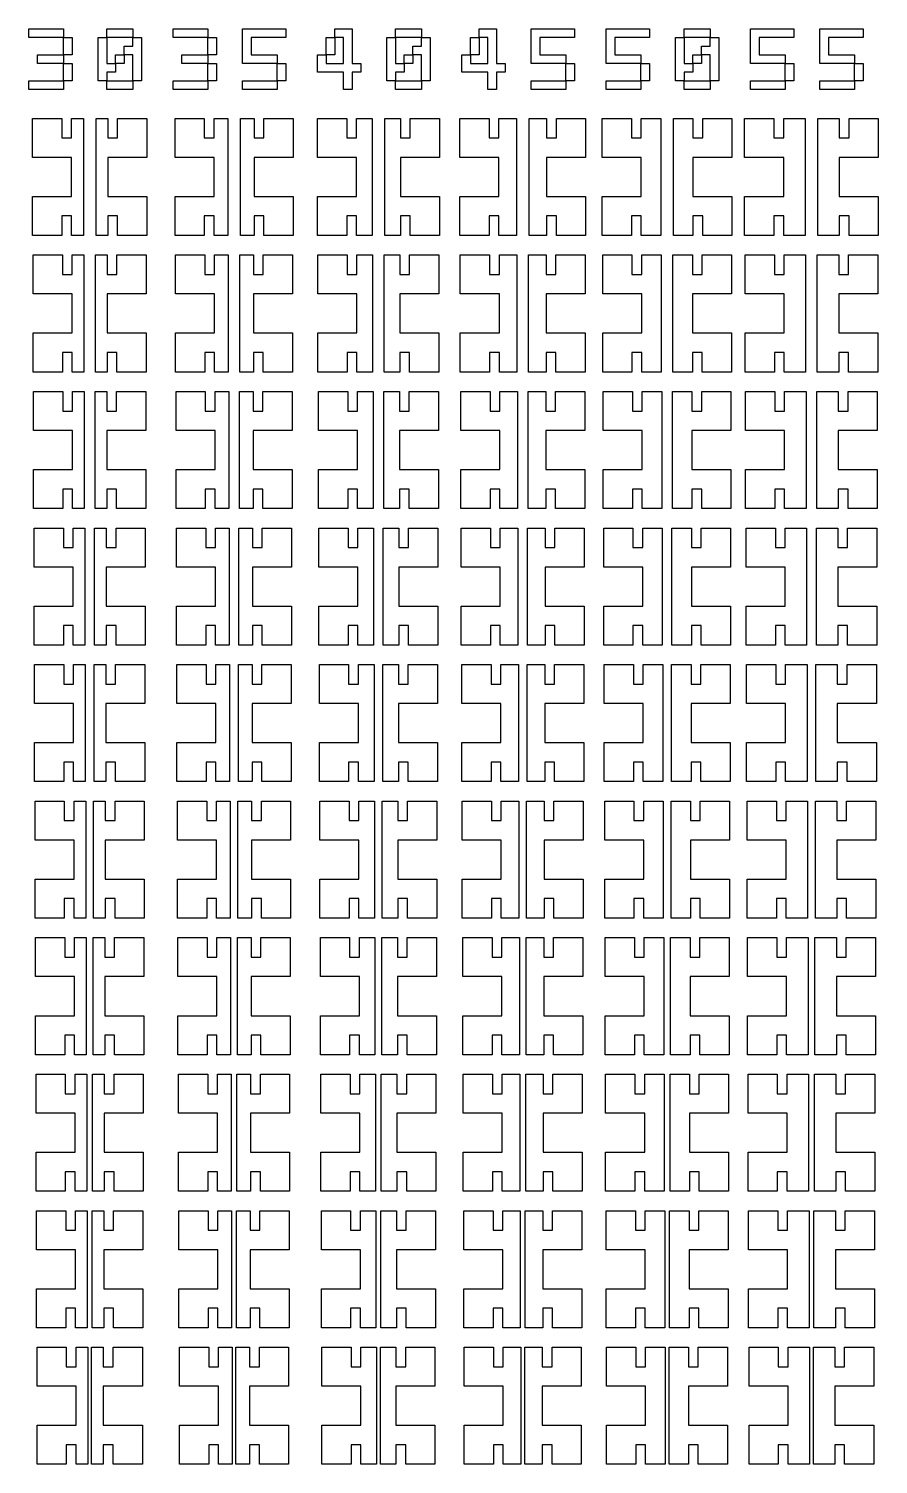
# Model space of a CAD drawing. Extents: x -8000 to 35012, y -2000 to 35300.
# Drawn here: x 13238 to 35012, y -1500 to 35300 of the extents above; entities that cross this region are included whole.
import ezdxf

# ---------------------------------------------------------------- set-up
doc = ezdxf.new("R2010")
doc.units = 0
doc.layers.add('L0D0', color=1, linetype='CONTINUOUS')

msp = doc.modelspace()

# ---------------------------------------------------------------- linework, layer by layer
at = {"layer": 'L0D0'}
for points in [[(13237.5, 35077.778), (13237.5, 35300), (14126.389, 35300), (14126.389, 35077.778)], [(14126.389, 34633.333), (14126.389, 35077.778), (14348.611, 35077.778), (14348.611, 34633.333)], [(15015.278, 33966.667), (15015.278, 35077.778), (15237.5, 35077.778), (15237.5, 34411.111), (15459.722, 34411.111), (15459.722, 34188.889), (15237.5, 34188.889), (15237.5, 33966.667)], [(15237.5, 35077.778), (15237.5, 35300), (15904.167, 35300), (15904.167, 35077.778)], [(15904.167, 33966.667), (15904.167, 34633.333), (15681.944, 34633.333), (15681.944, 34855.556), (15904.167, 34855.556), (15904.167, 35077.778), (16126.389, 35077.778), (16126.389, 33966.667)], [(16937.5, 35077.778), (16937.5, 35300), (17826.389, 35300), (17826.389, 35077.778)], [(17826.389, 34633.333), (17826.389, 35077.778), (18048.611, 35077.778), (18048.611, 34633.333)], [(18715.278, 34411.111), (18715.278, 35300), (19826.389, 35300), (19826.389, 35077.778), (18937.5, 35077.778), (18937.5, 34633.333), (19604.167, 34633.333), (19604.167, 34411.111)], [(21304.167, 33744.444), (21304.167, 34188.889), (20637.5, 34188.889), (20637.5, 34633.333), (20859.722, 34633.333), (20859.722, 34411.111), (21304.167, 34411.111), (21304.167, 35077.778), (21081.944, 35077.778), (21081.944, 35300), (21526.389, 35300), (21526.389, 34411.111), (21748.611, 34411.111), (21748.611, 34188.889), (21526.389, 34188.889), (21526.389, 33744.444)], [(20859.722, 34633.333), (20859.722, 35077.778), (21081.944, 35077.778), (21081.944, 34633.333)], [(22415.278, 33966.667), (22415.278, 35077.778), (22637.5, 35077.778), (22637.5, 34411.111), (22859.722, 34411.111), (22859.722, 34188.889), (22637.5, 34188.889), (22637.5, 33966.667)], [(22637.5, 35077.778), (22637.5, 35300), (23304.167, 35300), (23304.167, 35077.778)], [(23304.167, 33966.667), (23304.167, 34633.333), (23081.944, 34633.333), (23081.944, 34855.556), (23304.167, 34855.556), (23304.167, 35077.778), (23526.389, 35077.778), (23526.389, 33966.667)], [(25004.167, 33744.444), (25004.167, 34188.889), (24337.5, 34188.889), (24337.5, 34633.333), (24559.722, 34633.333), (24559.722, 34411.111), (25004.167, 34411.111), (25004.167, 35077.778), (24781.944, 35077.778), (24781.944, 35300), (25226.389, 35300), (25226.389, 34411.111), (25448.611, 34411.111), (25448.611, 34188.889), (25226.389, 34188.889), (25226.389, 33744.444)], [(24559.722, 34633.333), (24559.722, 35077.778), (24781.944, 35077.778), (24781.944, 34633.333)], [(26115.278, 34411.111), (26115.278, 35300), (27226.389, 35300), (27226.389, 35077.778), (26337.5, 35077.778), (26337.5, 34633.333), (27004.167, 34633.333), (27004.167, 34411.111)], [(28037.5, 34411.111), (28037.5, 35300), (29148.611, 35300), (29148.611, 35077.778), (28259.722, 35077.778), (28259.722, 34633.333), (28926.389, 34633.333), (28926.389, 34411.111)], [(29815.278, 33966.667), (29815.278, 35077.778), (30037.5, 35077.778), (30037.5, 34411.111), (30259.722, 34411.111), (30259.722, 34188.889), (30037.5, 34188.889), (30037.5, 33966.667)], [(30037.5, 35077.778), (30037.5, 35300), (30704.167, 35300), (30704.167, 35077.778)], [(30704.167, 33966.667), (30704.167, 34633.333), (30481.944, 34633.333), (30481.944, 34855.556), (30704.167, 34855.556), (30704.167, 35077.778), (30926.389, 35077.778), (30926.389, 33966.667)], [(31737.5, 34411.111), (31737.5, 35300), (32848.611, 35300), (32848.611, 35077.778), (31959.722, 35077.778), (31959.722, 34633.333), (32626.389, 34633.333), (32626.389, 34411.111)], [(33515.278, 34411.111), (33515.278, 35300), (34626.389, 35300), (34626.389, 35077.778), (33737.5, 35077.778), (33737.5, 34633.333), (34404.167, 34633.333), (34404.167, 34411.111)], [(13459.722, 34411.111), (13459.722, 34633.333), (14126.389, 34633.333), (14126.389, 34411.111)], [(15459.722, 34411.111), (15459.722, 34633.333), (15681.944, 34633.333), (15681.944, 34411.111)], [(17159.722, 34411.111), (17159.722, 34633.333), (17826.389, 34633.333), (17826.389, 34411.111)], [(22859.722, 34411.111), (22859.722, 34633.333), (23081.944, 34633.333), (23081.944, 34411.111)], [(30259.722, 34411.111), (30259.722, 34633.333), (30481.944, 34633.333), (30481.944, 34411.111)], [(14126.389, 33966.667), (14126.389, 34411.111), (14348.611, 34411.111), (14348.611, 33966.667)], [(17826.389, 33966.667), (17826.389, 34411.111), (18048.611, 34411.111), (18048.611, 33966.667)], [(19604.167, 33966.667), (19604.167, 34411.111), (19826.389, 34411.111), (19826.389, 33966.667)], [(27004.167, 33966.667), (27004.167, 34411.111), (27226.389, 34411.111), (27226.389, 33966.667)], [(28926.389, 33966.667), (28926.389, 34411.111), (29148.611, 34411.111), (29148.611, 33966.667)], [(32626.389, 33966.667), (32626.389, 34411.111), (32848.611, 34411.111), (32848.611, 33966.667)], [(34404.167, 33966.667), (34404.167, 34411.111), (34626.389, 34411.111), (34626.389, 33966.667)], [(13237.5, 33744.444), (13237.5, 33966.667), (14126.389, 33966.667), (14126.389, 33744.444)], [(15237.5, 33744.444), (15237.5, 33966.667), (15904.167, 33966.667), (15904.167, 33744.444)], [(16937.5, 33744.444), (16937.5, 33966.667), (17826.389, 33966.667), (17826.389, 33744.444)], [(18715.278, 33744.444), (18715.278, 33966.667), (19604.167, 33966.667), (19604.167, 33744.444)], [(22637.5, 33744.444), (22637.5, 33966.667), (23304.167, 33966.667), (23304.167, 33744.444)], [(26115.278, 33744.444), (26115.278, 33966.667), (27004.167, 33966.667), (27004.167, 33744.444)], [(28037.5, 33744.444), (28037.5, 33966.667), (28926.389, 33966.667), (28926.389, 33744.444)], [(30037.5, 33744.444), (30037.5, 33966.667), (30704.167, 33966.667), (30704.167, 33744.444)], [(31737.5, 33744.444), (31737.5, 33966.667), (32626.389, 33966.667), (32626.389, 33744.444)], [(33515.278, 33744.444), (33515.278, 33966.667), (34404.167, 33966.667), (34404.167, 33744.444)], [(13337.5, 30000), (13337.5, 31000), (14337.5, 31000), (14337.5, 32000), (13337.5, 32000), (13337.5, 33000), (14087.5, 33000), (14087.5, 32500), (14337.5, 32500), (14337.5, 33000), (14637.5, 33000), (14637.5, 30000), (14337.5, 30000), (14337.5, 30500), (14087.5, 30500), (14087.5, 30000)], [(14962.5, 30000), (14962.5, 33000), (15262.5, 33000), (15262.5, 32500), (15512.5, 32500), (15512.5, 33000), (16262.5, 33000), (16262.5, 32000), (15262.5, 32000), (15262.5, 31000), (16262.5, 31000), (16262.5, 30000), (15512.5, 30000), (15512.5, 30500), (15262.5, 30500), (15262.5, 30000)], [(16987.5, 30000), (16987.5, 31000), (17987.5, 31000), (17987.5, 32000), (16987.5, 32000), (16987.5, 33000), (17737.5, 33000), (17737.5, 32500), (17987.5, 32500), (17987.5, 33000), (18337.5, 33000), (18337.5, 30000), (17987.5, 30000), (17987.5, 30500), (17737.5, 30500), (17737.5, 30000)], [(18662.5, 30000), (18662.5, 33000), (19012.5, 33000), (19012.5, 32500), (19262.5, 32500), (19262.5, 33000), (20012.5, 33000), (20012.5, 32000), (19012.5, 32000), (19012.5, 31000), (20012.5, 31000), (20012.5, 30000), (19262.5, 30000), (19262.5, 30500), (19012.5, 30500), (19012.5, 30000)], [(20637.5, 30000), (20637.5, 31000), (21637.5, 31000), (21637.5, 32000), (20637.5, 32000), (20637.5, 33000), (21387.5, 33000), (21387.5, 32500), (21637.5, 32500), (21637.5, 33000), (22037.5, 33000), (22037.5, 30000), (21637.5, 30000), (21637.5, 30500), (21387.5, 30500), (21387.5, 30000)], [(22362.5, 30000), (22362.5, 33000), (22762.5, 33000), (22762.5, 32500), (23012.5, 32500), (23012.5, 33000), (23762.5, 33000), (23762.5, 32000), (22762.5, 32000), (22762.5, 31000), (23762.5, 31000), (23762.5, 30000), (23012.5, 30000), (23012.5, 30500), (22762.5, 30500), (22762.5, 30000)], [(24287.5, 30000), (24287.5, 31000), (25287.5, 31000), (25287.5, 32000), (24287.5, 32000), (24287.5, 33000), (25037.5, 33000), (25037.5, 32500), (25287.5, 32500), (25287.5, 33000), (25737.5, 33000), (25737.5, 30000), (25287.5, 30000), (25287.5, 30500), (25037.5, 30500), (25037.5, 30000)], [(26062.5, 30000), (26062.5, 33000), (26512.5, 33000), (26512.5, 32500), (26762.5, 32500), (26762.5, 33000), (27512.5, 33000), (27512.5, 32000), (26512.5, 32000), (26512.5, 31000), (27512.5, 31000), (27512.5, 30000), (26762.5, 30000), (26762.5, 30500), (26512.5, 30500), (26512.5, 30000)], [(27937.5, 30000), (27937.5, 31000), (28937.5, 31000), (28937.5, 32000), (27937.5, 32000), (27937.5, 33000), (28687.5, 33000), (28687.5, 32500), (28937.5, 32500), (28937.5, 33000), (29437.5, 33000), (29437.5, 30000), (28937.5, 30000), (28937.5, 30500), (28687.5, 30500), (28687.5, 30000)], [(29762.5, 30000), (29762.5, 33000), (30262.5, 33000), (30262.5, 32500), (30512.5, 32500), (30512.5, 33000), (31262.5, 33000), (31262.5, 32000), (30262.5, 32000), (30262.5, 31000), (31262.5, 31000), (31262.5, 30000), (30512.5, 30000), (30512.5, 30500), (30262.5, 30500), (30262.5, 30000)], [(31587.5, 30000), (31587.5, 31000), (32587.5, 31000), (32587.5, 32000), (31587.5, 32000), (31587.5, 33000), (32337.5, 33000), (32337.5, 32500), (32587.5, 32500), (32587.5, 33000), (33137.5, 33000), (33137.5, 30000), (32587.5, 30000), (32587.5, 30500), (32337.5, 30500), (32337.5, 30000)], [(33462.5, 30000), (33462.5, 33000), (34012.5, 33000), (34012.5, 32500), (34262.5, 32500), (34262.5, 33000), (35012.5, 33000), (35012.5, 32000), (34012.5, 32000), (34012.5, 31000), (35012.5, 31000), (35012.5, 30000), (34262.5, 30000), (34262.5, 30500), (34012.5, 30500), (34012.5, 30000)], [(13350, 26500), (13350, 27500), (14350, 27500), (14350, 28500), (13350, 28500), (13350, 29500), (14100, 29500), (14100, 29000), (14350, 29000), (14350, 29500), (14650, 29500), (14650, 26500), (14350, 26500), (14350, 27000), (14100, 27000), (14100, 26500)], [(14950, 26500), (14950, 29500), (15250, 29500), (15250, 29000), (15500, 29000), (15500, 29500), (16250, 29500), (16250, 28500), (15250, 28500), (15250, 27500), (16250, 27500), (16250, 26500), (15500, 26500), (15500, 27000), (15250, 27000), (15250, 26500)], [(17000, 26500), (17000, 27500), (18000, 27500), (18000, 28500), (17000, 28500), (17000, 29500), (17750, 29500), (17750, 29000), (18000, 29000), (18000, 29500), (18350, 29500), (18350, 26500), (18000, 26500), (18000, 27000), (17750, 27000), (17750, 26500)], [(18650, 26500), (18650, 29500), (19000, 29500), (19000, 29000), (19250, 29000), (19250, 29500), (20000, 29500), (20000, 28500), (19000, 28500), (19000, 27500), (20000, 27500), (20000, 26500), (19250, 26500), (19250, 27000), (19000, 27000), (19000, 26500)], [(20650, 26500), (20650, 27500), (21650, 27500), (21650, 28500), (20650, 28500), (20650, 29500), (21400, 29500), (21400, 29000), (21650, 29000), (21650, 29500), (22050, 29500), (22050, 26500), (21650, 26500), (21650, 27000), (21400, 27000), (21400, 26500)], [(22350, 26500), (22350, 29500), (22750, 29500), (22750, 29000), (23000, 29000), (23000, 29500), (23750, 29500), (23750, 28500), (22750, 28500), (22750, 27500), (23750, 27500), (23750, 26500), (23000, 26500), (23000, 27000), (22750, 27000), (22750, 26500)], [(24300, 26500), (24300, 27500), (25300, 27500), (25300, 28500), (24300, 28500), (24300, 29500), (25050, 29500), (25050, 29000), (25300, 29000), (25300, 29500), (25750, 29500), (25750, 26500), (25300, 26500), (25300, 27000), (25050, 27000), (25050, 26500)], [(26050, 26500), (26050, 29500), (26500, 29500), (26500, 29000), (26750, 29000), (26750, 29500), (27500, 29500), (27500, 28500), (26500, 28500), (26500, 27500), (27500, 27500), (27500, 26500), (26750, 26500), (26750, 27000), (26500, 27000), (26500, 26500)], [(27950, 26500), (27950, 27500), (28950, 27500), (28950, 28500), (27950, 28500), (27950, 29500), (28700, 29500), (28700, 29000), (28950, 29000), (28950, 29500), (29450, 29500), (29450, 26500), (28950, 26500), (28950, 27000), (28700, 27000), (28700, 26500)], [(29750, 26500), (29750, 29500), (30250, 29500), (30250, 29000), (30500, 29000), (30500, 29500), (31250, 29500), (31250, 28500), (30250, 28500), (30250, 27500), (31250, 27500), (31250, 26500), (30500, 26500), (30500, 27000), (30250, 27000), (30250, 26500)], [(31600, 26500), (31600, 27500), (32600, 27500), (32600, 28500), (31600, 28500), (31600, 29500), (32350, 29500), (32350, 29000), (32600, 29000), (32600, 29500), (33150, 29500), (33150, 26500), (32600, 26500), (32600, 27000), (32350, 27000), (32350, 26500)], [(33450, 26500), (33450, 29500), (34000, 29500), (34000, 29000), (34250, 29000), (34250, 29500), (35000, 29500), (35000, 28500), (34000, 28500), (34000, 27500), (35000, 27500), (35000, 26500), (34250, 26500), (34250, 27000), (34000, 27000), (34000, 26500)], [(13362.5, 23000), (13362.5, 24000), (14362.5, 24000), (14362.5, 25000), (13362.5, 25000), (13362.5, 26000), (14112.5, 26000), (14112.5, 25500), (14362.5, 25500), (14362.5, 26000), (14662.5, 26000), (14662.5, 23000), (14362.5, 23000), (14362.5, 23500), (14112.5, 23500), (14112.5, 23000)], [(14937.5, 23000), (14937.5, 26000), (15237.5, 26000), (15237.5, 25500), (15487.5, 25500), (15487.5, 26000), (16237.5, 26000), (16237.5, 25000), (15237.5, 25000), (15237.5, 24000), (16237.5, 24000), (16237.5, 23000), (15487.5, 23000), (15487.5, 23500), (15237.5, 23500), (15237.5, 23000)], [(17012.5, 23000), (17012.5, 24000), (18012.5, 24000), (18012.5, 25000), (17012.5, 25000), (17012.5, 26000), (17762.5, 26000), (17762.5, 25500), (18012.5, 25500), (18012.5, 26000), (18362.5, 26000), (18362.5, 23000), (18012.5, 23000), (18012.5, 23500), (17762.5, 23500), (17762.5, 23000)], [(18637.5, 23000), (18637.5, 26000), (18987.5, 26000), (18987.5, 25500), (19237.5, 25500), (19237.5, 26000), (19987.5, 26000), (19987.5, 25000), (18987.5, 25000), (18987.5, 24000), (19987.5, 24000), (19987.5, 23000), (19237.5, 23000), (19237.5, 23500), (18987.5, 23500), (18987.5, 23000)], [(20662.5, 23000), (20662.5, 24000), (21662.5, 24000), (21662.5, 25000), (20662.5, 25000), (20662.5, 26000), (21412.5, 26000), (21412.5, 25500), (21662.5, 25500), (21662.5, 26000), (22062.5, 26000), (22062.5, 23000), (21662.5, 23000), (21662.5, 23500), (21412.5, 23500), (21412.5, 23000)], [(22337.5, 23000), (22337.5, 26000), (22737.5, 26000), (22737.5, 25500), (22987.5, 25500), (22987.5, 26000), (23737.5, 26000), (23737.5, 25000), (22737.5, 25000), (22737.5, 24000), (23737.5, 24000), (23737.5, 23000), (22987.5, 23000), (22987.5, 23500), (22737.5, 23500), (22737.5, 23000)], [(24312.5, 23000), (24312.5, 24000), (25312.5, 24000), (25312.5, 25000), (24312.5, 25000), (24312.5, 26000), (25062.5, 26000), (25062.5, 25500), (25312.5, 25500), (25312.5, 26000), (25762.5, 26000), (25762.5, 23000), (25312.5, 23000), (25312.5, 23500), (25062.5, 23500), (25062.5, 23000)], [(26037.5, 23000), (26037.5, 26000), (26487.5, 26000), (26487.5, 25500), (26737.5, 25500), (26737.5, 26000), (27487.5, 26000), (27487.5, 25000), (26487.5, 25000), (26487.5, 24000), (27487.5, 24000), (27487.5, 23000), (26737.5, 23000), (26737.5, 23500), (26487.5, 23500), (26487.5, 23000)], [(27962.5, 23000), (27962.5, 24000), (28962.5, 24000), (28962.5, 25000), (27962.5, 25000), (27962.5, 26000), (28712.5, 26000), (28712.5, 25500), (28962.5, 25500), (28962.5, 26000), (29462.5, 26000), (29462.5, 23000), (28962.5, 23000), (28962.5, 23500), (28712.5, 23500), (28712.5, 23000)], [(29737.5, 23000), (29737.5, 26000), (30237.5, 26000), (30237.5, 25500), (30487.5, 25500), (30487.5, 26000), (31237.5, 26000), (31237.5, 25000), (30237.5, 25000), (30237.5, 24000), (31237.5, 24000), (31237.5, 23000), (30487.5, 23000), (30487.5, 23500), (30237.5, 23500), (30237.5, 23000)], [(31612.5, 23000), (31612.5, 24000), (32612.5, 24000), (32612.5, 25000), (31612.5, 25000), (31612.5, 26000), (32362.5, 26000), (32362.5, 25500), (32612.5, 25500), (32612.5, 26000), (33162.5, 26000), (33162.5, 23000), (32612.5, 23000), (32612.5, 23500), (32362.5, 23500), (32362.5, 23000)], [(33437.5, 23000), (33437.5, 26000), (33987.5, 26000), (33987.5, 25500), (34237.5, 25500), (34237.5, 26000), (34987.5, 26000), (34987.5, 25000), (33987.5, 25000), (33987.5, 24000), (34987.5, 24000), (34987.5, 23000), (34237.5, 23000), (34237.5, 23500), (33987.5, 23500), (33987.5, 23000)], [(13375, 19500), (13375, 20500), (14375, 20500), (14375, 21500), (13375, 21500), (13375, 22500), (14125, 22500), (14125, 22000), (14375, 22000), (14375, 22500), (14675, 22500), (14675, 19500), (14375, 19500), (14375, 20000), (14125, 20000), (14125, 19500)], [(14925, 19500), (14925, 22500), (15225, 22500), (15225, 22000), (15475, 22000), (15475, 22500), (16225, 22500), (16225, 21500), (15225, 21500), (15225, 20500), (16225, 20500), (16225, 19500), (15475, 19500), (15475, 20000), (15225, 20000), (15225, 19500)], [(17025, 19500), (17025, 20500), (18025, 20500), (18025, 21500), (17025, 21500), (17025, 22500), (17775, 22500), (17775, 22000), (18025, 22000), (18025, 22500), (18375, 22500), (18375, 19500), (18025, 19500), (18025, 20000), (17775, 20000), (17775, 19500)], [(18625, 19500), (18625, 22500), (18975, 22500), (18975, 22000), (19225, 22000), (19225, 22500), (19975, 22500), (19975, 21500), (18975, 21500), (18975, 20500), (19975, 20500), (19975, 19500), (19225, 19500), (19225, 20000), (18975, 20000), (18975, 19500)], [(20675, 19500), (20675, 20500), (21675, 20500), (21675, 21500), (20675, 21500), (20675, 22500), (21425, 22500), (21425, 22000), (21675, 22000), (21675, 22500), (22075, 22500), (22075, 19500), (21675, 19500), (21675, 20000), (21425, 20000), (21425, 19500)], [(22325, 19500), (22325, 22500), (22725, 22500), (22725, 22000), (22975, 22000), (22975, 22500), (23725, 22500), (23725, 21500), (22725, 21500), (22725, 20500), (23725, 20500), (23725, 19500), (22975, 19500), (22975, 20000), (22725, 20000), (22725, 19500)], [(24325, 19500), (24325, 20500), (25325, 20500), (25325, 21500), (24325, 21500), (24325, 22500), (25075, 22500), (25075, 22000), (25325, 22000), (25325, 22500), (25775, 22500), (25775, 19500), (25325, 19500), (25325, 20000), (25075, 20000), (25075, 19500)], [(26025, 19500), (26025, 22500), (26475, 22500), (26475, 22000), (26725, 22000), (26725, 22500), (27475, 22500), (27475, 21500), (26475, 21500), (26475, 20500), (27475, 20500), (27475, 19500), (26725, 19500), (26725, 20000), (26475, 20000), (26475, 19500)], [(27975, 19500), (27975, 20500), (28975, 20500), (28975, 21500), (27975, 21500), (27975, 22500), (28725, 22500), (28725, 22000), (28975, 22000), (28975, 22500), (29475, 22500), (29475, 19500), (28975, 19500), (28975, 20000), (28725, 20000), (28725, 19500)], [(29725, 19500), (29725, 22500), (30225, 22500), (30225, 22000), (30475, 22000), (30475, 22500), (31225, 22500), (31225, 21500), (30225, 21500), (30225, 20500), (31225, 20500), (31225, 19500), (30475, 19500), (30475, 20000), (30225, 20000), (30225, 19500)], [(31625, 19500), (31625, 20500), (32625, 20500), (32625, 21500), (31625, 21500), (31625, 22500), (32375, 22500), (32375, 22000), (32625, 22000), (32625, 22500), (33175, 22500), (33175, 19500), (32625, 19500), (32625, 20000), (32375, 20000), (32375, 19500)], [(33425, 19500), (33425, 22500), (33975, 22500), (33975, 22000), (34225, 22000), (34225, 22500), (34975, 22500), (34975, 21500), (33975, 21500), (33975, 20500), (34975, 20500), (34975, 19500), (34225, 19500), (34225, 20000), (33975, 20000), (33975, 19500)], [(13387.5, 16000), (13387.5, 17000), (14387.5, 17000), (14387.5, 18000), (13387.5, 18000), (13387.5, 19000), (14137.5, 19000), (14137.5, 18500), (14387.5, 18500), (14387.5, 19000), (14687.5, 19000), (14687.5, 16000), (14387.5, 16000), (14387.5, 16500), (14137.5, 16500), (14137.5, 16000)], [(14912.5, 16000), (14912.5, 19000), (15212.5, 19000), (15212.5, 18500), (15462.5, 18500), (15462.5, 19000), (16212.5, 19000), (16212.5, 18000), (15212.5, 18000), (15212.5, 17000), (16212.5, 17000), (16212.5, 16000), (15462.5, 16000), (15462.5, 16500), (15212.5, 16500), (15212.5, 16000)], [(17037.5, 16000), (17037.5, 17000), (18037.5, 17000), (18037.5, 18000), (17037.5, 18000), (17037.5, 19000), (17787.5, 19000), (17787.5, 18500), (18037.5, 18500), (18037.5, 19000), (18387.5, 19000), (18387.5, 16000), (18037.5, 16000), (18037.5, 16500), (17787.5, 16500), (17787.5, 16000)], [(18612.5, 16000), (18612.5, 19000), (18962.5, 19000), (18962.5, 18500), (19212.5, 18500), (19212.5, 19000), (19962.5, 19000), (19962.5, 18000), (18962.5, 18000), (18962.5, 17000), (19962.5, 17000), (19962.5, 16000), (19212.5, 16000), (19212.5, 16500), (18962.5, 16500), (18962.5, 16000)], [(20687.5, 16000), (20687.5, 17000), (21687.5, 17000), (21687.5, 18000), (20687.5, 18000), (20687.5, 19000), (21437.5, 19000), (21437.5, 18500), (21687.5, 18500), (21687.5, 19000), (22087.5, 19000), (22087.5, 16000), (21687.5, 16000), (21687.5, 16500), (21437.5, 16500), (21437.5, 16000)], [(22312.5, 16000), (22312.5, 19000), (22712.5, 19000), (22712.5, 18500), (22962.5, 18500), (22962.5, 19000), (23712.5, 19000), (23712.5, 18000), (22712.5, 18000), (22712.5, 17000), (23712.5, 17000), (23712.5, 16000), (22962.5, 16000), (22962.5, 16500), (22712.5, 16500), (22712.5, 16000)], [(24337.5, 16000), (24337.5, 17000), (25337.5, 17000), (25337.5, 18000), (24337.5, 18000), (24337.5, 19000), (25087.5, 19000), (25087.5, 18500), (25337.5, 18500), (25337.5, 19000), (25787.5, 19000), (25787.5, 16000), (25337.5, 16000), (25337.5, 16500), (25087.5, 16500), (25087.5, 16000)], [(26012.5, 16000), (26012.5, 19000), (26462.5, 19000), (26462.5, 18500), (26712.5, 18500), (26712.5, 19000), (27462.5, 19000), (27462.5, 18000), (26462.5, 18000), (26462.5, 17000), (27462.5, 17000), (27462.5, 16000), (26712.5, 16000), (26712.5, 16500), (26462.5, 16500), (26462.5, 16000)], [(27987.5, 16000), (27987.5, 17000), (28987.5, 17000), (28987.5, 18000), (27987.5, 18000), (27987.5, 19000), (28737.5, 19000), (28737.5, 18500), (28987.5, 18500), (28987.5, 19000), (29487.5, 19000), (29487.5, 16000), (28987.5, 16000), (28987.5, 16500), (28737.5, 16500), (28737.5, 16000)], [(29712.5, 16000), (29712.5, 19000), (30212.5, 19000), (30212.5, 18500), (30462.5, 18500), (30462.5, 19000), (31212.5, 19000), (31212.5, 18000), (30212.5, 18000), (30212.5, 17000), (31212.5, 17000), (31212.5, 16000), (30462.5, 16000), (30462.5, 16500), (30212.5, 16500), (30212.5, 16000)], [(31637.5, 16000), (31637.5, 17000), (32637.5, 17000), (32637.5, 18000), (31637.5, 18000), (31637.5, 19000), (32387.5, 19000), (32387.5, 18500), (32637.5, 18500), (32637.5, 19000), (33187.5, 19000), (33187.5, 16000), (32637.5, 16000), (32637.5, 16500), (32387.5, 16500), (32387.5, 16000)], [(33412.5, 16000), (33412.5, 19000), (33962.5, 19000), (33962.5, 18500), (34212.5, 18500), (34212.5, 19000), (34962.5, 19000), (34962.5, 18000), (33962.5, 18000), (33962.5, 17000), (34962.5, 17000), (34962.5, 16000), (34212.5, 16000), (34212.5, 16500), (33962.5, 16500), (33962.5, 16000)], [(13400, 12500), (13400, 13500), (14400, 13500), (14400, 14500), (13400, 14500), (13400, 15500), (14150, 15500), (14150, 15000), (14400, 15000), (14400, 15500), (14700, 15500), (14700, 12500), (14400, 12500), (14400, 13000), (14150, 13000), (14150, 12500)], [(14900, 12500), (14900, 15500), (15200, 15500), (15200, 15000), (15450, 15000), (15450, 15500), (16200, 15500), (16200, 14500), (15200, 14500), (15200, 13500), (16200, 13500), (16200, 12500), (15450, 12500), (15450, 13000), (15200, 13000), (15200, 12500)], [(17050, 12500), (17050, 13500), (18050, 13500), (18050, 14500), (17050, 14500), (17050, 15500), (17800, 15500), (17800, 15000), (18050, 15000), (18050, 15500), (18400, 15500), (18400, 12500), (18050, 12500), (18050, 13000), (17800, 13000), (17800, 12500)], [(18600, 12500), (18600, 15500), (18950, 15500), (18950, 15000), (19200, 15000), (19200, 15500), (19950, 15500), (19950, 14500), (18950, 14500), (18950, 13500), (19950, 13500), (19950, 12500), (19200, 12500), (19200, 13000), (18950, 13000), (18950, 12500)], [(20700, 12500), (20700, 13500), (21700, 13500), (21700, 14500), (20700, 14500), (20700, 15500), (21450, 15500), (21450, 15000), (21700, 15000), (21700, 15500), (22100, 15500), (22100, 12500), (21700, 12500), (21700, 13000), (21450, 13000), (21450, 12500)], [(22300, 12500), (22300, 15500), (22700, 15500), (22700, 15000), (22950, 15000), (22950, 15500), (23700, 15500), (23700, 14500), (22700, 14500), (22700, 13500), (23700, 13500), (23700, 12500), (22950, 12500), (22950, 13000), (22700, 13000), (22700, 12500)], [(24350, 12500), (24350, 13500), (25350, 13500), (25350, 14500), (24350, 14500), (24350, 15500), (25100, 15500), (25100, 15000), (25350, 15000), (25350, 15500), (25800, 15500), (25800, 12500), (25350, 12500), (25350, 13000), (25100, 13000), (25100, 12500)], [(26000, 12500), (26000, 15500), (26450, 15500), (26450, 15000), (26700, 15000), (26700, 15500), (27450, 15500), (27450, 14500), (26450, 14500), (26450, 13500), (27450, 13500), (27450, 12500), (26700, 12500), (26700, 13000), (26450, 13000), (26450, 12500)], [(28000, 12500), (28000, 13500), (29000, 13500), (29000, 14500), (28000, 14500), (28000, 15500), (28750, 15500), (28750, 15000), (29000, 15000), (29000, 15500), (29500, 15500), (29500, 12500), (29000, 12500), (29000, 13000), (28750, 13000), (28750, 12500)], [(29700, 12500), (29700, 15500), (30200, 15500), (30200, 15000), (30450, 15000), (30450, 15500), (31200, 15500), (31200, 14500), (30200, 14500), (30200, 13500), (31200, 13500), (31200, 12500), (30450, 12500), (30450, 13000), (30200, 13000), (30200, 12500)], [(31650, 12500), (31650, 13500), (32650, 13500), (32650, 14500), (31650, 14500), (31650, 15500), (32400, 15500), (32400, 15000), (32650, 15000), (32650, 15500), (33200, 15500), (33200, 12500), (32650, 12500), (32650, 13000), (32400, 13000), (32400, 12500)], [(33400, 12500), (33400, 15500), (33950, 15500), (33950, 15000), (34200, 15000), (34200, 15500), (34950, 15500), (34950, 14500), (33950, 14500), (33950, 13500), (34950, 13500), (34950, 12500), (34200, 12500), (34200, 13000), (33950, 13000), (33950, 12500)], [(13412.5, 9000), (13412.5, 10000), (14412.5, 10000), (14412.5, 11000), (13412.5, 11000), (13412.5, 12000), (14162.5, 12000), (14162.5, 11500), (14412.5, 11500), (14412.5, 12000), (14712.5, 12000), (14712.5, 9000), (14412.5, 9000), (14412.5, 9500), (14162.5, 9500), (14162.5, 9000)], [(14887.5, 9000), (14887.5, 12000), (15187.5, 12000), (15187.5, 11500), (15437.5, 11500), (15437.5, 12000), (16187.5, 12000), (16187.5, 11000), (15187.5, 11000), (15187.5, 10000), (16187.5, 10000), (16187.5, 9000), (15437.5, 9000), (15437.5, 9500), (15187.5, 9500), (15187.5, 9000)], [(17062.5, 9000), (17062.5, 10000), (18062.5, 10000), (18062.5, 11000), (17062.5, 11000), (17062.5, 12000), (17812.5, 12000), (17812.5, 11500), (18062.5, 11500), (18062.5, 12000), (18412.5, 12000), (18412.5, 9000), (18062.5, 9000), (18062.5, 9500), (17812.5, 9500), (17812.5, 9000)], [(18587.5, 9000), (18587.5, 12000), (18937.5, 12000), (18937.5, 11500), (19187.5, 11500), (19187.5, 12000), (19937.5, 12000), (19937.5, 11000), (18937.5, 11000), (18937.5, 10000), (19937.5, 10000), (19937.5, 9000), (19187.5, 9000), (19187.5, 9500), (18937.5, 9500), (18937.5, 9000)], [(20712.5, 9000), (20712.5, 10000), (21712.5, 10000), (21712.5, 11000), (20712.5, 11000), (20712.5, 12000), (21462.5, 12000), (21462.5, 11500), (21712.5, 11500), (21712.5, 12000), (22112.5, 12000), (22112.5, 9000), (21712.5, 9000), (21712.5, 9500), (21462.5, 9500), (21462.5, 9000)], [(22287.5, 9000), (22287.5, 12000), (22687.5, 12000), (22687.5, 11500), (22937.5, 11500), (22937.5, 12000), (23687.5, 12000), (23687.5, 11000), (22687.5, 11000), (22687.5, 10000), (23687.5, 10000), (23687.5, 9000), (22937.5, 9000), (22937.5, 9500), (22687.5, 9500), (22687.5, 9000)], [(24362.5, 9000), (24362.5, 10000), (25362.5, 10000), (25362.5, 11000), (24362.5, 11000), (24362.5, 12000), (25112.5, 12000), (25112.5, 11500), (25362.5, 11500), (25362.5, 12000), (25812.5, 12000), (25812.5, 9000), (25362.5, 9000), (25362.5, 9500), (25112.5, 9500), (25112.5, 9000)], [(25987.5, 9000), (25987.5, 12000), (26437.5, 12000), (26437.5, 11500), (26687.5, 11500), (26687.5, 12000), (27437.5, 12000), (27437.5, 11000), (26437.5, 11000), (26437.5, 10000), (27437.5, 10000), (27437.5, 9000), (26687.5, 9000), (26687.5, 9500), (26437.5, 9500), (26437.5, 9000)], [(28012.5, 9000), (28012.5, 10000), (29012.5, 10000), (29012.5, 11000), (28012.5, 11000), (28012.5, 12000), (28762.5, 12000), (28762.5, 11500), (29012.5, 11500), (29012.5, 12000), (29512.5, 12000), (29512.5, 9000), (29012.5, 9000), (29012.5, 9500), (28762.5, 9500), (28762.5, 9000)], [(29687.5, 9000), (29687.5, 12000), (30187.5, 12000), (30187.5, 11500), (30437.5, 11500), (30437.5, 12000), (31187.5, 12000), (31187.5, 11000), (30187.5, 11000), (30187.5, 10000), (31187.5, 10000), (31187.5, 9000), (30437.5, 9000), (30437.5, 9500), (30187.5, 9500), (30187.5, 9000)], [(31662.5, 9000), (31662.5, 10000), (32662.5, 10000), (32662.5, 11000), (31662.5, 11000), (31662.5, 12000), (32412.5, 12000), (32412.5, 11500), (32662.5, 11500), (32662.5, 12000), (33212.5, 12000), (33212.5, 9000), (32662.5, 9000), (32662.5, 9500), (32412.5, 9500), (32412.5, 9000)], [(33387.5, 9000), (33387.5, 12000), (33937.5, 12000), (33937.5, 11500), (34187.5, 11500), (34187.5, 12000), (34937.5, 12000), (34937.5, 11000), (33937.5, 11000), (33937.5, 10000), (34937.5, 10000), (34937.5, 9000), (34187.5, 9000), (34187.5, 9500), (33937.5, 9500), (33937.5, 9000)], [(13425, 5500), (13425, 6500), (14425, 6500), (14425, 7500), (13425, 7500), (13425, 8500), (14175, 8500), (14175, 8000), (14425, 8000), (14425, 8500), (14725, 8500), (14725, 5500), (14425, 5500), (14425, 6000), (14175, 6000), (14175, 5500)], [(14875, 5500), (14875, 8500), (15175, 8500), (15175, 8000), (15425, 8000), (15425, 8500), (16175, 8500), (16175, 7500), (15175, 7500), (15175, 6500), (16175, 6500), (16175, 5500), (15425, 5500), (15425, 6000), (15175, 6000), (15175, 5500)], [(17075, 5500), (17075, 6500), (18075, 6500), (18075, 7500), (17075, 7500), (17075, 8500), (17825, 8500), (17825, 8000), (18075, 8000), (18075, 8500), (18425, 8500), (18425, 5500), (18075, 5500), (18075, 6000), (17825, 6000), (17825, 5500)], [(18575, 5500), (18575, 8500), (18925, 8500), (18925, 8000), (19175, 8000), (19175, 8500), (19925, 8500), (19925, 7500), (18925, 7500), (18925, 6500), (19925, 6500), (19925, 5500), (19175, 5500), (19175, 6000), (18925, 6000), (18925, 5500)], [(20725, 5500), (20725, 6500), (21725, 6500), (21725, 7500), (20725, 7500), (20725, 8500), (21475, 8500), (21475, 8000), (21725, 8000), (21725, 8500), (22125, 8500), (22125, 5500), (21725, 5500), (21725, 6000), (21475, 6000), (21475, 5500)], [(22275, 5500), (22275, 8500), (22675, 8500), (22675, 8000), (22925, 8000), (22925, 8500), (23675, 8500), (23675, 7500), (22675, 7500), (22675, 6500), (23675, 6500), (23675, 5500), (22925, 5500), (22925, 6000), (22675, 6000), (22675, 5500)], [(24375, 5500), (24375, 6500), (25375, 6500), (25375, 7500), (24375, 7500), (24375, 8500), (25125, 8500), (25125, 8000), (25375, 8000), (25375, 8500), (25825, 8500), (25825, 5500), (25375, 5500), (25375, 6000), (25125, 6000), (25125, 5500)], [(25975, 5500), (25975, 8500), (26425, 8500), (26425, 8000), (26675, 8000), (26675, 8500), (27425, 8500), (27425, 7500), (26425, 7500), (26425, 6500), (27425, 6500), (27425, 5500), (26675, 5500), (26675, 6000), (26425, 6000), (26425, 5500)], [(28025, 5500), (28025, 6500), (29025, 6500), (29025, 7500), (28025, 7500), (28025, 8500), (28775, 8500), (28775, 8000), (29025, 8000), (29025, 8500), (29525, 8500), (29525, 5500), (29025, 5500), (29025, 6000), (28775, 6000), (28775, 5500)], [(29675, 5500), (29675, 8500), (30175, 8500), (30175, 8000), (30425, 8000), (30425, 8500), (31175, 8500), (31175, 7500), (30175, 7500), (30175, 6500), (31175, 6500), (31175, 5500), (30425, 5500), (30425, 6000), (30175, 6000), (30175, 5500)], [(31675, 5500), (31675, 6500), (32675, 6500), (32675, 7500), (31675, 7500), (31675, 8500), (32425, 8500), (32425, 8000), (32675, 8000), (32675, 8500), (33225, 8500), (33225, 5500), (32675, 5500), (32675, 6000), (32425, 6000), (32425, 5500)], [(33375, 5500), (33375, 8500), (33925, 8500), (33925, 8000), (34175, 8000), (34175, 8500), (34925, 8500), (34925, 7500), (33925, 7500), (33925, 6500), (34925, 6500), (34925, 5500), (34175, 5500), (34175, 6000), (33925, 6000), (33925, 5500)], [(13437.5, 2000), (13437.5, 3000), (14437.5, 3000), (14437.5, 4000), (13437.5, 4000), (13437.5, 5000), (14187.5, 5000), (14187.5, 4500), (14437.5, 4500), (14437.5, 5000), (14737.5, 5000), (14737.5, 2000), (14437.5, 2000), (14437.5, 2500), (14187.5, 2500), (14187.5, 2000)], [(14862.5, 2000), (14862.5, 5000), (15162.5, 5000), (15162.5, 4500), (15412.5, 4500), (15412.5, 5000), (16162.5, 5000), (16162.5, 4000), (15162.5, 4000), (15162.5, 3000), (16162.5, 3000), (16162.5, 2000), (15412.5, 2000), (15412.5, 2500), (15162.5, 2500), (15162.5, 2000)], [(17087.5, 2000), (17087.5, 3000), (18087.5, 3000), (18087.5, 4000), (17087.5, 4000), (17087.5, 5000), (17837.5, 5000), (17837.5, 4500), (18087.5, 4500), (18087.5, 5000), (18437.5, 5000), (18437.5, 2000), (18087.5, 2000), (18087.5, 2500), (17837.5, 2500), (17837.5, 2000)], [(18562.5, 2000), (18562.5, 5000), (18912.5, 5000), (18912.5, 4500), (19162.5, 4500), (19162.5, 5000), (19912.5, 5000), (19912.5, 4000), (18912.5, 4000), (18912.5, 3000), (19912.5, 3000), (19912.5, 2000), (19162.5, 2000), (19162.5, 2500), (18912.5, 2500), (18912.5, 2000)], [(20737.5, 2000), (20737.5, 3000), (21737.5, 3000), (21737.5, 4000), (20737.5, 4000), (20737.5, 5000), (21487.5, 5000), (21487.5, 4500), (21737.5, 4500), (21737.5, 5000), (22137.5, 5000), (22137.5, 2000), (21737.5, 2000), (21737.5, 2500), (21487.5, 2500), (21487.5, 2000)], [(22262.5, 2000), (22262.5, 5000), (22662.5, 5000), (22662.5, 4500), (22912.5, 4500), (22912.5, 5000), (23662.5, 5000), (23662.5, 4000), (22662.5, 4000), (22662.5, 3000), (23662.5, 3000), (23662.5, 2000), (22912.5, 2000), (22912.5, 2500), (22662.5, 2500), (22662.5, 2000)], [(24387.5, 2000), (24387.5, 3000), (25387.5, 3000), (25387.5, 4000), (24387.5, 4000), (24387.5, 5000), (25137.5, 5000), (25137.5, 4500), (25387.5, 4500), (25387.5, 5000), (25837.5, 5000), (25837.5, 2000), (25387.5, 2000), (25387.5, 2500), (25137.5, 2500), (25137.5, 2000)], [(25962.5, 2000), (25962.5, 5000), (26412.5, 5000), (26412.5, 4500), (26662.5, 4500), (26662.5, 5000), (27412.5, 5000), (27412.5, 4000), (26412.5, 4000), (26412.5, 3000), (27412.5, 3000), (27412.5, 2000), (26662.5, 2000), (26662.5, 2500), (26412.5, 2500), (26412.5, 2000)], [(28037.5, 2000), (28037.5, 3000), (29037.5, 3000), (29037.5, 4000), (28037.5, 4000), (28037.5, 5000), (28787.5, 5000), (28787.5, 4500), (29037.5, 4500), (29037.5, 5000), (29537.5, 5000), (29537.5, 2000), (29037.5, 2000), (29037.5, 2500), (28787.5, 2500), (28787.5, 2000)], [(29662.5, 2000), (29662.5, 5000), (30162.5, 5000), (30162.5, 4500), (30412.5, 4500), (30412.5, 5000), (31162.5, 5000), (31162.5, 4000), (30162.5, 4000), (30162.5, 3000), (31162.5, 3000), (31162.5, 2000), (30412.5, 2000), (30412.5, 2500), (30162.5, 2500), (30162.5, 2000)], [(31687.5, 2000), (31687.5, 3000), (32687.5, 3000), (32687.5, 4000), (31687.5, 4000), (31687.5, 5000), (32437.5, 5000), (32437.5, 4500), (32687.5, 4500), (32687.5, 5000), (33237.5, 5000), (33237.5, 2000), (32687.5, 2000), (32687.5, 2500), (32437.5, 2500), (32437.5, 2000)], [(33362.5, 2000), (33362.5, 5000), (33912.5, 5000), (33912.5, 4500), (34162.5, 4500), (34162.5, 5000), (34912.5, 5000), (34912.5, 4000), (33912.5, 4000), (33912.5, 3000), (34912.5, 3000), (34912.5, 2000), (34162.5, 2000), (34162.5, 2500), (33912.5, 2500), (33912.5, 2000)], [(13450, -1500), (13450, -500), (14450, -500), (14450, 500), (13450, 500), (13450, 1500), (14200, 1500), (14200, 1000), (14450, 1000), (14450, 1500), (14750, 1500), (14750, -1500), (14450, -1500), (14450, -1000), (14200, -1000), (14200, -1500)], [(14850, -1500), (14850, 1500), (15150, 1500), (15150, 1000), (15400, 1000), (15400, 1500), (16150, 1500), (16150, 500), (15150, 500), (15150, -500), (16150, -500), (16150, -1500), (15400, -1500), (15400, -1000), (15150, -1000), (15150, -1500)], [(17100, -1500), (17100, -500), (18100, -500), (18100, 500), (17100, 500), (17100, 1500), (17850, 1500), (17850, 1000), (18100, 1000), (18100, 1500), (18450, 1500), (18450, -1500), (18100, -1500), (18100, -1000), (17850, -1000), (17850, -1500)], [(18550, -1500), (18550, 1500), (18900, 1500), (18900, 1000), (19150, 1000), (19150, 1500), (19900, 1500), (19900, 500), (18900, 500), (18900, -500), (19900, -500), (19900, -1500), (19150, -1500), (19150, -1000), (18900, -1000), (18900, -1500)], [(20750, -1500), (20750, -500), (21750, -500), (21750, 500), (20750, 500), (20750, 1500), (21500, 1500), (21500, 1000), (21750, 1000), (21750, 1500), (22150, 1500), (22150, -1500), (21750, -1500), (21750, -1000), (21500, -1000), (21500, -1500)], [(22250, -1500), (22250, 1500), (22650, 1500), (22650, 1000), (22900, 1000), (22900, 1500), (23650, 1500), (23650, 500), (22650, 500), (22650, -500), (23650, -500), (23650, -1500), (22900, -1500), (22900, -1000), (22650, -1000), (22650, -1500)], [(24400, -1500), (24400, -500), (25400, -500), (25400, 500), (24400, 500), (24400, 1500), (25150, 1500), (25150, 1000), (25400, 1000), (25400, 1500), (25850, 1500), (25850, -1500), (25400, -1500), (25400, -1000), (25150, -1000), (25150, -1500)], [(25950, -1500), (25950, 1500), (26400, 1500), (26400, 1000), (26650, 1000), (26650, 1500), (27400, 1500), (27400, 500), (26400, 500), (26400, -500), (27400, -500), (27400, -1500), (26650, -1500), (26650, -1000), (26400, -1000), (26400, -1500)], [(28050, -1500), (28050, -500), (29050, -500), (29050, 500), (28050, 500), (28050, 1500), (28800, 1500), (28800, 1000), (29050, 1000), (29050, 1500), (29550, 1500), (29550, -1500), (29050, -1500), (29050, -1000), (28800, -1000), (28800, -1500)], [(29650, -1500), (29650, 1500), (30150, 1500), (30150, 1000), (30400, 1000), (30400, 1500), (31150, 1500), (31150, 500), (30150, 500), (30150, -500), (31150, -500), (31150, -1500), (30400, -1500), (30400, -1000), (30150, -1000), (30150, -1500)], [(31700, -1500), (31700, -500), (32700, -500), (32700, 500), (31700, 500), (31700, 1500), (32450, 1500), (32450, 1000), (32700, 1000), (32700, 1500), (33250, 1500), (33250, -1500), (32700, -1500), (32700, -1000), (32450, -1000), (32450, -1500)], [(33350, -1500), (33350, 1500), (33900, 1500), (33900, 1000), (34150, 1000), (34150, 1500), (34900, 1500), (34900, 500), (33900, 500), (33900, -500), (34900, -500), (34900, -1500), (34150, -1500), (34150, -1000), (33900, -1000), (33900, -1500)]]:
    msp.add_lwpolyline(points, close=True, dxfattribs=at)

doc.saveas('drawing.dxf')
